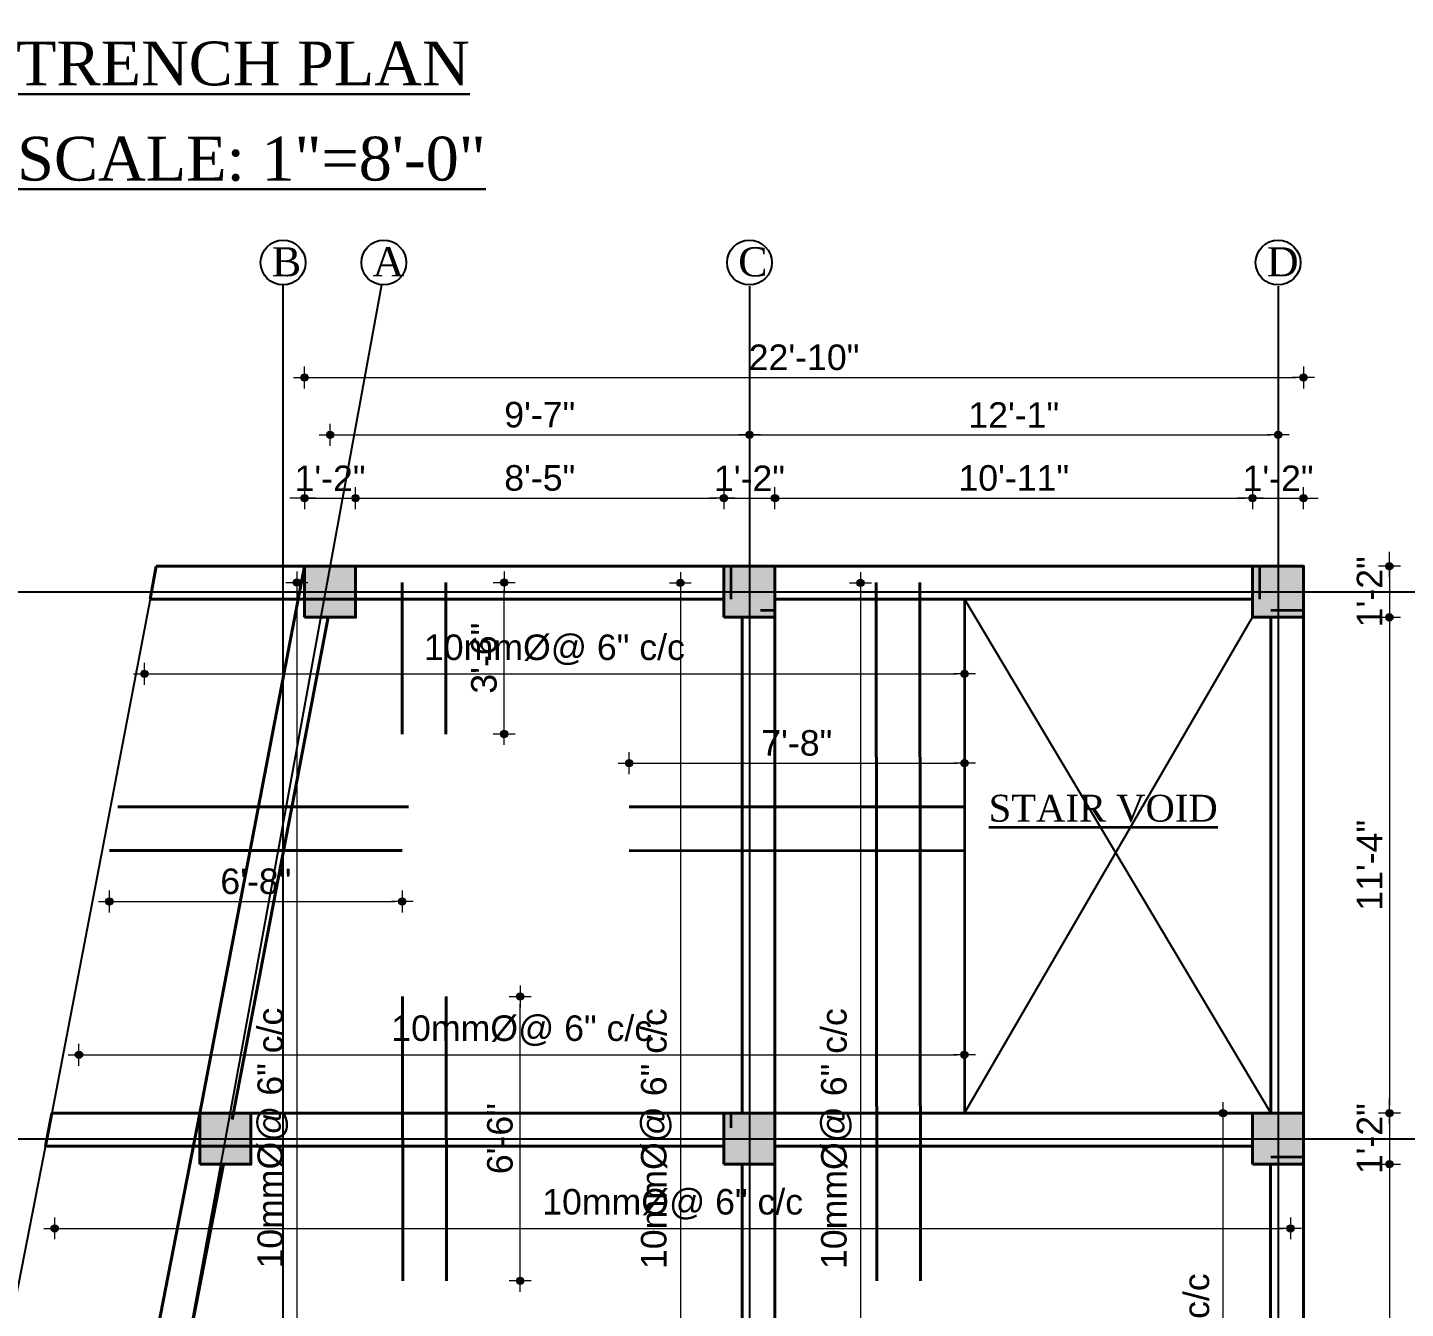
# Model space of a CAD drawing. Header units: inches. Extents: x -12073856 to 12321241, y -1226296 to 1319224.
# Drawn here: x 121138.6 to 121516.4, y 45575.6 to 45926.9 of the extents above; entities that cross this region are included whole.
import ezdxf
from ezdxf.enums import TextEntityAlignment as Align

# ---------------------------------------------------------------- set-up
doc = ezdxf.new("R2010")
doc.units = ezdxf.units.IN
doc.header["$MEASUREMENT"] = 0
doc.header["$PDMODE"] = 35
doc.linetypes.add('CONTINU', pattern=[0])
for name, color, linetype, lineweight in [('1', 7, 'Continuous', 13), ('Break Line', 125, 'CONTINU', 15), ('Column', 181, 'Continuous', 40), ('DIM_LINE', 173, 'Continuous', 20), ('Hatch', 9, 'Continuous', 9), ('ST-REINFOR', 201, 'Continuous', 40), ('Toilet', 7, 'Continuous', 25), ('WALL', 1, 'Continuous', 30), ('WALL SEC', 2, 'Continuous', 35), ('Walls', 11, 'Continuous', 35), ('Windows', 151, 'Continuous', 15)]:
    doc.layers.add(name, color=color, linetype=linetype, lineweight=lineweight)
doc.styles.add('ordinary', font='times.ttf')
doc.styles.add('ramon', font='arial.ttf')
doc.dimstyles.new('S8', dxfattribs={"dimtxt": 7, "dimasz": 2, "dimexe": 6, "dimexo": 18, "dimgap": 1.9375, "dimtad": 1, "dimdec": 1, "dimzin": 3, "dimdsep": 46, "dimlunit": 4, "dimtxsty": 'ramon', "dimblk": 'dot 2', "dimcen": 0.09375, "dimse1": 1, "dimse2": 1, "dimclrd": 1, "dimclre": 1, "dimclrt": 256, "dimadec": 0, "dimazin": 0, "dimtfac": 0.75, "dimtdec": 1, "dimtix": 1, "dimtmove": 1, "dimatfit": 3, "dimldrblk": 'DOT', "dimfxl": 1, "dimtolj": 1, "dimtzin": 0, "dimlwd": 9, "dimlwe": 9, "dimarcsym": 0})

# ---------------------------------------------------------------- blocks, each defined once
blk = doc.blocks.new('colm')
at = {"layer": 'Hatch'}
h = blk.add_hatch(color=256, dxfattribs=at)
h.dxf.hatch_style = 1
h.paths.add_polyline_path([(66705.71, 8319.73), (66705.71, 8307.73), (66717.71, 8307.73), (66717.71, 8319.73)])
at = {"layer": 'Column'}
blk.add_lwpolyline([(66705.71, 8307.73), (66717.71, 8307.73), (66717.71, 8319.73), (66705.71, 8319.73)], close=True, dxfattribs=at)
blk = doc.blocks.new('dot1')
at = {"layer": 'Hatch'}
h = blk.add_hatch(color=256, dxfattribs=at)
edge = h.paths.add_edge_path()
edge.add_arc((0, 0), 1, 0, 360)
for p, q in [((3, 0), (-3, 0)), ((0, 3), (0, -3))]:
    blk.add_line(p, q, dxfattribs=at)
blk.add_circle((0, 0), 1, dxfattribs=at)
blk = doc.blocks.new('dot 2')
at = {"layer": 'Hatch', "xscale": 0.5, "yscale": 0.5, "zscale": 0.5}
blk.add_blockref('dot1', (0, 0), dxfattribs=at)
blk = doc.blocks.new('*D1259')
at = {"layer": 'Defpoints', "color": 0, "transparency": 16777216}
for p in [(121228.5, 45797.82), (121214.5, 45779.14), (121228.5, 45779.14)]:
    blk.add_point(p, dxfattribs=at)
at = {"layer": 'Toilet', "color": 1, "lineweight": 9, "transparency": 16777216}
for p, q in [((121212.5, 45797.82), (121210.5, 45797.82)), ((121214.5, 45797.82), (121228.5, 45797.82)), ((121230.5, 45797.82), (121232.5, 45797.82))]:
    blk.add_line(p, q, dxfattribs=at)
at = {"layer": 'Toilet', "color": 1, "lineweight": 9, "transparency": 16777216, "xscale": 2, "yscale": 2, "zscale": 2}
blk.add_blockref('dot 2', (121214.5, 45797.82), dxfattribs=at)
at = {"layer": 'Toilet', "color": 1, "lineweight": 9, "transparency": 16777216, "xscale": 2, "yscale": 2, "zscale": 2, "rotation": 180}
blk.add_blockref('dot 2', (121228.5, 45797.82), dxfattribs=at)
at = {"layer": 'Toilet', "transparency": 16777216, "insert": (121221.5, 45803.27), "char_height": 7, "attachment_point": 5, "style": 'ramon'}
blk.add_mtext('\\A1;1\'-2"', dxfattribs=at)
blk = doc.blocks.new('_Dot')
at = {"color": 0, "lineweight": -2}
blk.add_line((-0.5, 0), (-1, 0), dxfattribs=at)
at = {"color": 0, "const_width": 0.5}
blk.add_lwpolyline([(-0.25, 0, 1), (0.25, 0, 1)], format="xyb", close=True, dxfattribs=at)
blk = doc.blocks.new('*D1260')
at = {"layer": 'Defpoints', "color": 0, "transparency": 16777216}
for p in [(121329.5, 45797.82), (121228.5, 45779.14), (121329.5, 45779.14)]:
    blk.add_point(p, dxfattribs=at)
at = {"layer": 'Toilet', "color": 1, "lineweight": 9, "transparency": 16777216}
blk.add_line((121230.5, 45797.82), (121327.5, 45797.82), dxfattribs=at)
at = {"layer": 'Toilet', "color": 1, "lineweight": 9, "transparency": 16777216, "xscale": 2, "yscale": 2, "zscale": 2, "rotation": 180}
blk.add_blockref('dot 2', (121228.5, 45797.82), dxfattribs=at)
at = {"layer": 'Toilet', "color": 1, "lineweight": 9, "transparency": 16777216, "xscale": 2, "yscale": 2, "zscale": 2}
blk.add_blockref('dot 2', (121329.5, 45797.82), dxfattribs=at)
at = {"layer": 'Toilet', "transparency": 16777216, "insert": (121279, 45803.33), "char_height": 7, "attachment_point": 5, "style": 'ramon'}
blk.add_mtext('\\A1;8\'-5"', dxfattribs=at)
blk = doc.blocks.new('*D1261')
at = {"layer": 'Defpoints', "color": 0, "transparency": 16777216}
for p in [(121343.5, 45797.82), (121329.5, 45779.14), (121343.5, 45779.14)]:
    blk.add_point(p, dxfattribs=at)
at = {"layer": 'Toilet', "color": 1, "lineweight": 9, "transparency": 16777216}
for p, q in [((121327.5, 45797.82), (121325.5, 45797.82)), ((121329.5, 45797.82), (121343.5, 45797.82)), ((121345.5, 45797.82), (121347.5, 45797.82))]:
    blk.add_line(p, q, dxfattribs=at)
at = {"layer": 'Toilet', "color": 1, "lineweight": 9, "transparency": 16777216, "xscale": 2, "yscale": 2, "zscale": 2}
blk.add_blockref('dot 2', (121329.5, 45797.82), dxfattribs=at)
at = {"layer": 'Toilet', "color": 1, "lineweight": 9, "transparency": 16777216, "xscale": 2, "yscale": 2, "zscale": 2, "rotation": 180}
blk.add_blockref('dot 2', (121343.5, 45797.82), dxfattribs=at)
at = {"layer": 'Toilet', "transparency": 16777216, "insert": (121336.5, 45803.27), "char_height": 7, "attachment_point": 5, "style": 'ramon'}
blk.add_mtext('\\A1;1\'-2"', dxfattribs=at)
blk = doc.blocks.new('*D1262')
at = {"layer": 'Defpoints', "color": 0, "transparency": 16777216}
for p in [(121474.44, 45797.82), (121343.5, 45779.14), (121474.44, 45779.14)]:
    blk.add_point(p, dxfattribs=at)
at = {"layer": 'Toilet', "color": 1, "lineweight": 9, "transparency": 16777216}
blk.add_line((121345.5, 45797.82), (121472.44, 45797.82), dxfattribs=at)
at = {"layer": 'Toilet', "color": 1, "lineweight": 9, "transparency": 16777216, "xscale": 2, "yscale": 2, "zscale": 2, "rotation": 180}
blk.add_blockref('dot 2', (121343.5, 45797.82), dxfattribs=at)
at = {"layer": 'Toilet', "color": 1, "lineweight": 9, "transparency": 16777216, "xscale": 2, "yscale": 2, "zscale": 2}
blk.add_blockref('dot 2', (121474.44, 45797.82), dxfattribs=at)
at = {"layer": 'Toilet', "transparency": 16777216, "insert": (121408.97, 45803.33), "char_height": 7, "attachment_point": 5, "style": 'ramon'}
blk.add_mtext('\\A1;10\'-11"', dxfattribs=at)
blk = doc.blocks.new('*D1263')
at = {"layer": 'Defpoints', "color": 0, "transparency": 16777216}
for p in [(121488.44, 45797.82), (121474.44, 45779.14), (121488.44, 45779.14)]:
    blk.add_point(p, dxfattribs=at)
at = {"layer": 'Toilet', "color": 1, "lineweight": 9, "transparency": 16777216}
for p, q in [((121472.44, 45797.82), (121470.44, 45797.82)), ((121474.44, 45797.82), (121488.44, 45797.82)), ((121490.44, 45797.82), (121492.44, 45797.82))]:
    blk.add_line(p, q, dxfattribs=at)
at = {"layer": 'Toilet', "color": 1, "lineweight": 9, "transparency": 16777216, "xscale": 2, "yscale": 2, "zscale": 2}
blk.add_blockref('dot 2', (121474.44, 45797.82), dxfattribs=at)
at = {"layer": 'Toilet', "color": 1, "lineweight": 9, "transparency": 16777216, "xscale": 2, "yscale": 2, "zscale": 2, "rotation": 180}
blk.add_blockref('dot 2', (121488.44, 45797.82), dxfattribs=at)
at = {"layer": 'Toilet', "transparency": 16777216, "insert": (121481.44, 45803.27), "char_height": 7, "attachment_point": 5, "style": 'ramon'}
blk.add_mtext('\\A1;1\'-2"', dxfattribs=at)
blk = doc.blocks.new('*D1264')
at = {"layer": 'Defpoints', "color": 0, "transparency": 16777216}
for p in [(121336.5, 45815.18), (121221.5, 45779.14), (121336.5, 45779.14)]:
    blk.add_point(p, dxfattribs=at)
at = {"layer": 'Toilet', "color": 1, "lineweight": 9, "transparency": 16777216}
blk.add_line((121223.5, 45815.18), (121334.5, 45815.18), dxfattribs=at)
at = {"layer": 'Toilet', "color": 1, "lineweight": 9, "transparency": 16777216, "xscale": 2, "yscale": 2, "zscale": 2, "rotation": 180}
blk.add_blockref('dot 2', (121221.5, 45815.18), dxfattribs=at)
at = {"layer": 'Toilet', "color": 1, "lineweight": 9, "transparency": 16777216, "xscale": 2, "yscale": 2, "zscale": 2}
blk.add_blockref('dot 2', (121336.5, 45815.18), dxfattribs=at)
at = {"layer": 'Toilet', "transparency": 16777216, "insert": (121279, 45820.69), "char_height": 7, "attachment_point": 5, "style": 'ramon'}
blk.add_mtext('\\A1;9\'-7"', dxfattribs=at)
blk = doc.blocks.new('*D1265')
at = {"layer": 'Defpoints', "color": 0, "transparency": 16777216}
for p in [(121481.44, 45815.18), (121336.5, 45779.14), (121481.44, 45779.14)]:
    blk.add_point(p, dxfattribs=at)
at = {"layer": 'Toilet', "color": 1, "lineweight": 9, "transparency": 16777216}
blk.add_line((121338.5, 45815.18), (121479.44, 45815.18), dxfattribs=at)
at = {"layer": 'Toilet', "color": 1, "lineweight": 9, "transparency": 16777216, "xscale": 2, "yscale": 2, "zscale": 2, "rotation": 180}
blk.add_blockref('dot 2', (121336.5, 45815.18), dxfattribs=at)
at = {"layer": 'Toilet', "color": 1, "lineweight": 9, "transparency": 16777216, "xscale": 2, "yscale": 2, "zscale": 2}
blk.add_blockref('dot 2', (121481.44, 45815.18), dxfattribs=at)
at = {"layer": 'Toilet', "transparency": 16777216, "insert": (121408.97, 45820.63), "char_height": 7, "attachment_point": 5, "style": 'ramon'}
blk.add_mtext('\\A1;12\'-1"', dxfattribs=at)
blk = doc.blocks.new('*D1266')
at = {"layer": 'Defpoints', "color": 0, "transparency": 16777216}
for p in [(121488.44, 45830.9), (121214.5, 45779.14), (121488.44, 45779.14)]:
    blk.add_point(p, dxfattribs=at)
at = {"layer": 'Toilet', "color": 1, "lineweight": 9, "transparency": 16777216}
blk.add_line((121216.5, 45830.9), (121486.44, 45830.9), dxfattribs=at)
at = {"layer": 'Toilet', "color": 1, "lineweight": 9, "transparency": 16777216, "xscale": 2, "yscale": 2, "zscale": 2, "rotation": 180}
blk.add_blockref('dot 2', (121214.5, 45830.9), dxfattribs=at)
at = {"layer": 'Toilet', "color": 1, "lineweight": 9, "transparency": 16777216, "xscale": 2, "yscale": 2, "zscale": 2}
blk.add_blockref('dot 2', (121488.44, 45830.9), dxfattribs=at)
at = {"layer": 'Toilet', "transparency": 16777216, "insert": (121351.47, 45836.42), "char_height": 7, "attachment_point": 5, "style": 'ramon'}
blk.add_mtext('\\A1;22\'-10"', dxfattribs=at)
blk = doc.blocks.new('*D1267')
at = {"layer": 'Defpoints', "color": 0, "transparency": 16777216}
for p in [(121488.44, 45779.14), (121488.44, 45765.14), (121511.97, 45765.14)]:
    blk.add_point(p, dxfattribs=at)
at = {"layer": 'Toilet', "color": 1, "lineweight": 9, "transparency": 16777216}
for p, q in [((121511.97, 45781.14), (121511.97, 45783.14)), ((121511.97, 45779.14), (121511.97, 45765.14)), ((121511.97, 45763.14), (121511.97, 45761.14))]:
    blk.add_line(p, q, dxfattribs=at)
at = {"layer": 'Toilet', "color": 1, "lineweight": 9, "transparency": 16777216, "xscale": 2, "yscale": 2, "zscale": 2}
for p, rotation in [((121511.97, 45779.14), 270), ((121511.97, 45765.14), 90)]:
    blk.add_blockref('dot 2', p, dxfattribs=dict(at, rotation=rotation))
at = {"layer": 'Toilet', "transparency": 16777216, "insert": (121506.52, 45772.14), "char_height": 7, "attachment_point": 5, "rotation": 90, "style": 'ramon'}
blk.add_mtext('\\A1;1\'-2"', dxfattribs=at)
blk = doc.blocks.new('*D1488')
at = {"layer": 'Defpoints', "color": 0, "transparency": 16777216}
for p in [(121488.44, 45765.14), (121488.44, 45629.14), (121511.97, 45629.14)]:
    blk.add_point(p, dxfattribs=at)
at = {"layer": 'Toilet', "color": 1, "lineweight": 9, "transparency": 16777216}
blk.add_line((121511.97, 45763.14), (121511.97, 45631.14), dxfattribs=at)
at = {"layer": 'Toilet', "color": 1, "lineweight": 9, "transparency": 16777216, "xscale": 2, "yscale": 2, "zscale": 2}
for p, rotation in [((121511.97, 45765.14), 90), ((121511.97, 45629.14), 270)]:
    blk.add_blockref('dot 2', p, dxfattribs=dict(at, rotation=rotation))
at = {"layer": 'Toilet', "transparency": 16777216, "insert": (121506.52, 45697.14), "char_height": 7, "attachment_point": 5, "rotation": 90, "style": 'ramon'}
blk.add_mtext('\\A1;11\'-4"', dxfattribs=at)
blk = doc.blocks.new('*D1489')
at = {"layer": 'Defpoints', "color": 0, "transparency": 16777216}
for p in [(121488.44, 45629.14), (121488.39, 45615.14), (121511.97, 45615.14)]:
    blk.add_point(p, dxfattribs=at)
at = {"layer": 'Toilet', "color": 1, "lineweight": 9, "transparency": 16777216}
for p, q in [((121511.97, 45631.14), (121511.97, 45633.14)), ((121511.97, 45629.14), (121511.97, 45615.14)), ((121511.97, 45613.14), (121511.97, 45611.14))]:
    blk.add_line(p, q, dxfattribs=at)
at = {"layer": 'Toilet', "color": 1, "lineweight": 9, "transparency": 16777216, "xscale": 2, "yscale": 2, "zscale": 2}
for p, rotation in [((121511.97, 45629.14), 270), ((121511.97, 45615.14), 90)]:
    blk.add_blockref('dot 2', p, dxfattribs=dict(at, rotation=rotation))
at = {"layer": 'Toilet', "transparency": 16777216, "insert": (121506.52, 45622.14), "char_height": 7, "attachment_point": 5, "rotation": 90, "style": 'ramon'}
blk.add_mtext('\\A1;1\'-2"', dxfattribs=at)
blk = doc.blocks.new('*D1268')
at = {"layer": 'Defpoints', "color": 0, "transparency": 16777216}
for p in [(121488.39, 45615.14), (121488.39, 45480), (121511.97, 45480)]:
    blk.add_point(p, dxfattribs=at)
at = {"layer": 'Toilet', "color": 1, "lineweight": 9, "transparency": 16777216}
blk.add_line((121511.97, 45613.14), (121511.97, 45482), dxfattribs=at)
at = {"layer": 'Toilet', "color": 1, "lineweight": 9, "transparency": 16777216, "xscale": 2, "yscale": 2, "zscale": 2}
for p, rotation in [((121511.97, 45615.14), 90), ((121511.97, 45480), 270)]:
    blk.add_blockref('dot 2', p, dxfattribs=dict(at, rotation=rotation))
at = {"layer": 'Toilet', "transparency": 16777216, "insert": (121506.46, 45547.57), "char_height": 7, "attachment_point": 5, "rotation": 90, "style": 'ramon'}
blk.add_mtext('\\A1;11\'-3"', dxfattribs=at)
blk = doc.blocks.new('*D1270')
at = {"layer": 'Defpoints', "color": 0, "transparency": 16777216}
for p in [(121488.39, 45622.14), (121538.01, 45622.14), (121488.39, 45473)]:
    blk.add_point(p, dxfattribs=at)
at = {"layer": 'Toilet', "color": 1, "lineweight": 9, "transparency": 16777216}
blk.add_line((121538.01, 45475), (121538.01, 45620.14), dxfattribs=at)
at = {"layer": 'Toilet', "color": 1, "lineweight": 9, "transparency": 16777216, "xscale": 2, "yscale": 2, "zscale": 2}
for p, rotation in [((121538.01, 45622.14), 90), ((121538.01, 45473), 270)]:
    blk.add_blockref('dot 2', p, dxfattribs=dict(at, rotation=rotation))
at = {"layer": 'Toilet', "transparency": 16777216, "insert": (121532.5, 45547.57), "char_height": 7, "attachment_point": 5, "rotation": 90, "style": 'ramon'}
blk.add_mtext('\\A1;12\'-5"', dxfattribs=at)
blk = doc.blocks.new('*D1271')
at = {"layer": 'Defpoints', "color": 0, "transparency": 16777216}
for p in [(121488.44, 45772.14), (121538.01, 45772.14), (121488.39, 45622.14)]:
    blk.add_point(p, dxfattribs=at)
at = {"layer": 'Toilet', "color": 1, "lineweight": 9, "transparency": 16777216}
blk.add_line((121538.01, 45624.14), (121538.01, 45770.14), dxfattribs=at)
at = {"layer": 'Toilet', "color": 1, "lineweight": 9, "transparency": 16777216, "xscale": 2, "yscale": 2, "zscale": 2}
for p, rotation in [((121538.01, 45772.14), 90), ((121538.01, 45622.14), 270)]:
    blk.add_blockref('dot 2', p, dxfattribs=dict(at, rotation=rotation))
at = {"layer": 'Toilet', "transparency": 16777216, "insert": (121532.5, 45697.14), "char_height": 7, "attachment_point": 5, "rotation": 90, "style": 'ramon'}
blk.add_mtext('\\A1;12\'-6"', dxfattribs=at)
blk = doc.blocks.new('*D1272')
at = {"layer": 'Defpoints', "color": 0, "transparency": 16777216}
for p in [(121488.44, 45779.14), (121488.44, 45466), (121556.57, 45466)]:
    blk.add_point(p, dxfattribs=at)
at = {"layer": 'Toilet', "color": 1, "lineweight": 9, "transparency": 16777216}
blk.add_line((121556.57, 45777.14), (121556.57, 45468), dxfattribs=at)
at = {"layer": 'Toilet', "color": 1, "lineweight": 9, "transparency": 16777216, "xscale": 2, "yscale": 2, "zscale": 2}
for p, rotation in [((121556.57, 45779.14), 90), ((121556.57, 45466), 270)]:
    blk.add_blockref('dot 2', p, dxfattribs=dict(at, rotation=rotation))
at = {"layer": 'Toilet', "transparency": 16777216, "insert": (121551.06, 45622.57), "char_height": 7, "attachment_point": 5, "rotation": 90, "style": 'ramon'}
blk.add_mtext('\\A1;26\'-1"', dxfattribs=at)
blk = doc.blocks.new('*D1281')
at = {"layer": 'Defpoints', "color": 0, "transparency": 16777216}
for p in [(121150.45, 45779.14), (121085.86, 45765.14), (121150.45, 45765.14)]:
    blk.add_point(p, dxfattribs=at)
at = {"layer": 'Toilet', "color": 1, "lineweight": 9, "transparency": 16777216}
for p, q in [((121085.86, 45781.14), (121085.86, 45783.14)), ((121085.86, 45779.14), (121085.86, 45765.14)), ((121085.86, 45763.14), (121085.86, 45761.14))]:
    blk.add_line(p, q, dxfattribs=at)
at = {"layer": 'Toilet', "color": 1, "lineweight": 9, "transparency": 16777216, "xscale": 2, "yscale": 2, "zscale": 2}
for p, rotation in [((121085.86, 45779.14), 270), ((121085.86, 45765.14), 90)]:
    blk.add_blockref('dot 2', p, dxfattribs=dict(at, rotation=rotation))
at = {"layer": 'Toilet', "transparency": 16777216, "insert": (121080.41, 45772.14), "char_height": 7, "attachment_point": 5, "rotation": 90, "style": 'ramon'}
blk.add_mtext('\\A1;1\'-2"', dxfattribs=at)
blk = doc.blocks.new('*D1282')
at = {"layer": 'Defpoints', "color": 0, "transparency": 16777216}
for p in [(121150.45, 45765.14), (121085.86, 45629.14), (121121.76, 45629.14)]:
    blk.add_point(p, dxfattribs=at)
at = {"layer": 'Toilet', "color": 1, "lineweight": 9, "transparency": 16777216}
blk.add_line((121085.86, 45763.14), (121085.86, 45631.14), dxfattribs=at)
at = {"layer": 'Toilet', "color": 1, "lineweight": 9, "transparency": 16777216, "xscale": 2, "yscale": 2, "zscale": 2}
for p, rotation in [((121085.86, 45765.14), 90), ((121085.86, 45629.14), 270)]:
    blk.add_blockref('dot 2', p, dxfattribs=dict(at, rotation=rotation))
at = {"layer": 'Toilet', "transparency": 16777216, "insert": (121080.41, 45697.14), "char_height": 7, "attachment_point": 5, "rotation": 90, "style": 'ramon'}
blk.add_mtext('\\A1;11\'-4"', dxfattribs=at)
blk = doc.blocks.new('*D1290')
at = {"layer": 'Defpoints', "color": 0, "transparency": 16777216}
for p in [(121061.36, 45772.14), (121150.45, 45772.14), (121121.76, 45622.14)]:
    blk.add_point(p, dxfattribs=at)
at = {"layer": 'Toilet', "color": 1, "lineweight": 9, "transparency": 16777216}
blk.add_line((121061.36, 45624.14), (121061.36, 45770.14), dxfattribs=at)
at = {"layer": 'Toilet', "color": 1, "lineweight": 9, "transparency": 16777216, "xscale": 2, "yscale": 2, "zscale": 2}
for p, rotation in [((121061.36, 45772.14), 90), ((121061.36, 45622.14), 270)]:
    blk.add_blockref('dot 2', p, dxfattribs=dict(at, rotation=rotation))
at = {"layer": 'Toilet', "transparency": 16777216, "insert": (121055.84, 45697.14), "char_height": 7, "attachment_point": 5, "rotation": 90, "style": 'ramon'}
blk.add_mtext('\\A1;12\'-6"', dxfattribs=at)
blk = doc.blocks.new('*D1291')
at = {"layer": 'Defpoints', "color": 0, "transparency": 16777216}
for p in [(121041.27, 45779.14), (121150.45, 45779.14), (121101.22, 45509.73)]:
    blk.add_point(p, dxfattribs=at)
at = {"layer": 'Toilet', "color": 1, "lineweight": 9, "transparency": 16777216}
blk.add_line((121041.27, 45511.73), (121041.27, 45777.14), dxfattribs=at)
at = {"layer": 'Toilet', "color": 1, "lineweight": 9, "transparency": 16777216, "xscale": 2, "yscale": 2, "zscale": 2}
for p, rotation in [((121041.27, 45779.14), 90), ((121041.27, 45509.73), 270)]:
    blk.add_blockref('dot 2', p, dxfattribs=dict(at, rotation=rotation))
at = {"layer": 'Toilet', "transparency": 16777216, "insert": (121035.76, 45644.44), "char_height": 7, "attachment_point": 5, "rotation": 90, "style": 'ramon'}
blk.add_mtext('\\A1;22\'-5"', dxfattribs=at)
blk = doc.blocks.new('*D1490')
at = {"layer": 'Defpoints', "color": 0, "transparency": 16777216}
for p in [(121160.99, 45701.2), (121241.31, 45701.18), (121241.31, 45687.18)]:
    blk.add_point(p, dxfattribs=at)
at = {"layer": 'Toilet', "color": 1, "lineweight": 9, "transparency": 16777216}
blk.add_line((121162.99, 45687.18), (121239.31, 45687.18), dxfattribs=at)
at = {"layer": 'Toilet', "color": 1, "lineweight": 9, "transparency": 16777216, "xscale": 2, "yscale": 2, "zscale": 2, "rotation": 180}
blk.add_blockref('dot 2', (121160.99, 45687.18), dxfattribs=at)
at = {"layer": 'Toilet', "color": 1, "lineweight": 9, "transparency": 16777216, "xscale": 2, "yscale": 2, "zscale": 2}
blk.add_blockref('dot 2', (121241.31, 45687.18), dxfattribs=at)
at = {"layer": 'Toilet', "transparency": 16777216, "insert": (121201.15, 45692.7), "char_height": 7, "attachment_point": 5, "style": 'ramon'}
blk.add_mtext('\\A1;6\'-8"', dxfattribs=at)
blk = doc.blocks.new('*D1293')
at = {"layer": 'Defpoints', "color": 0, "transparency": 16777216}
for p in [(121253.24, 45774.71), (121269.24, 45774.71), (121253.28, 45733.14)]:
    blk.add_point(p, dxfattribs=at)
at = {"layer": 'Toilet', "color": 1, "lineweight": 9, "transparency": 16777216}
blk.add_line((121269.24, 45735.14), (121269.24, 45772.71), dxfattribs=at)
at = {"layer": 'Toilet', "color": 1, "lineweight": 9, "transparency": 16777216, "xscale": 2, "yscale": 2, "zscale": 2}
for p, rotation in [((121269.24, 45774.71), 90), ((121269.24, 45733.14), 270)]:
    blk.add_blockref('dot 2', p, dxfattribs=dict(at, rotation=rotation))
at = {"layer": 'Toilet', "transparency": 16777216, "insert": (121263.73, 45753.93), "char_height": 7, "attachment_point": 5, "rotation": 90, "style": 'ramon'}
blk.add_mtext('\\A1;3\'-6"', dxfattribs=at)
blk = doc.blocks.new('*D1491')
at = {"layer": 'Defpoints', "color": 0, "transparency": 16777216}
for p in [(121395.44, 45725.14), (121303.5, 45713.16), (121395.44, 45713.13)]:
    blk.add_point(p, dxfattribs=at)
at = {"layer": 'Toilet', "color": 1, "lineweight": 9, "transparency": 16777216}
blk.add_line((121305.5, 45725.14), (121393.44, 45725.14), dxfattribs=at)
at = {"layer": 'Toilet', "color": 1, "lineweight": 9, "transparency": 16777216, "xscale": 2, "yscale": 2, "zscale": 2, "rotation": 180}
blk.add_blockref('dot 2', (121303.5, 45725.14), dxfattribs=at)
at = {"layer": 'Toilet', "color": 1, "lineweight": 9, "transparency": 16777216, "xscale": 2, "yscale": 2, "zscale": 2}
blk.add_blockref('dot 2', (121395.44, 45725.14), dxfattribs=at)
at = {"layer": 'Toilet', "transparency": 16777216, "insert": (121349.47, 45730.65), "char_height": 7, "attachment_point": 5, "style": 'ramon'}
blk.add_mtext('\\A1;7\'-8"', dxfattribs=at)
blk = doc.blocks.new('*D1294')
at = {"layer": 'Defpoints', "color": 0, "transparency": 16777216}
for p in [(121253.45, 45661.14), (121273.62, 45661.14), (121253.45, 45583.15)]:
    blk.add_point(p, dxfattribs=at)
at = {"layer": 'Toilet', "color": 1, "lineweight": 9, "transparency": 16777216}
blk.add_line((121273.62, 45585.15), (121273.62, 45659.14), dxfattribs=at)
at = {"layer": 'Toilet', "color": 1, "lineweight": 9, "transparency": 16777216, "xscale": 2, "yscale": 2, "zscale": 2}
for p, rotation in [((121273.62, 45661.14), 90), ((121273.62, 45583.15), 270)]:
    blk.add_blockref('dot 2', p, dxfattribs=dict(at, rotation=rotation))
at = {"layer": 'Toilet', "transparency": 16777216, "insert": (121268.11, 45622.15), "char_height": 7, "attachment_point": 5, "rotation": 90, "style": 'ramon'}
blk.add_mtext('\\A1;6\'-6"', dxfattribs=at)
blk = doc.blocks.new('*D1297')
at = {"layer": 'Defpoints', "color": 0, "transparency": 16777216}
for p in [(123920.36, 45637.44), (123937.7, 45637.44), (121383.39, 45598.44)]:
    blk.add_point(p, dxfattribs=at)
at = {"layer": 'Toilet', "color": 1, "lineweight": 9, "transparency": 16777216}
blk.add_line((123937.7, 45600.44), (123937.7, 45635.44), dxfattribs=at)
at = {"layer": 'Toilet', "color": 1, "lineweight": 9, "transparency": 16777216, "xscale": 2, "yscale": 2, "zscale": 2}
for p, rotation in [((123937.7, 45637.44), 90), ((123937.7, 45598.44), 270)]:
    blk.add_blockref('dot 2', p, dxfattribs=dict(at, rotation=rotation))
at = {"layer": 'Toilet', "transparency": 16777216, "insert": (123932.18, 45617.94), "char_height": 7, "attachment_point": 5, "rotation": 90, "style": 'ramon'}
blk.add_mtext('\\A1;3\'-3"', dxfattribs=at)
blk = doc.blocks.new('*D1298')
at = {"layer": 'Defpoints', "color": 0, "transparency": 16777216}
for p in [(121230.16, 45774.71), (121212.4, 45469.89), (121218.46, 45469.89)]:
    blk.add_point(p, dxfattribs=at)
at = {"layer": 'DIM_LINE', "color": 1, "lineweight": 9, "transparency": 16777216}
blk.add_line((121212.4, 45772.71), (121212.4, 45471.89), dxfattribs=at)
at = {"layer": 'DIM_LINE', "color": 1, "lineweight": 9, "transparency": 16777216, "xscale": 2, "yscale": 2, "zscale": 2}
for p, rotation in [((121212.4, 45774.71), 90), ((121212.4, 45469.89), 270)]:
    blk.add_blockref('dot 2', p, dxfattribs=dict(at, rotation=rotation))
at = {"layer": 'DIM_LINE', "transparency": 16777216, "insert": (121205.8, 45622.3), "char_height": 7, "attachment_point": 5, "rotation": 90, "style": 'ramon'}
blk.add_mtext('\\A1;10mm%%C@ 6" c/c', dxfattribs=at)
blk = doc.blocks.new('*D1299')
at = {"layer": 'Defpoints', "color": 0, "transparency": 16777216}
for p in [(121384.7, 45774.57), (121366.94, 45469.75), (121373, 45469.75)]:
    blk.add_point(p, dxfattribs=at)
at = {"layer": 'DIM_LINE', "color": 1, "lineweight": 9, "transparency": 16777216}
blk.add_line((121366.94, 45772.57), (121366.94, 45471.75), dxfattribs=at)
at = {"layer": 'DIM_LINE', "color": 1, "lineweight": 9, "transparency": 16777216, "xscale": 2, "yscale": 2, "zscale": 2}
for p, rotation in [((121366.94, 45774.57), 90), ((121366.94, 45469.75), 270)]:
    blk.add_blockref('dot 2', p, dxfattribs=dict(at, rotation=rotation))
at = {"layer": 'DIM_LINE', "transparency": 16777216, "insert": (121360.34, 45622.16), "char_height": 7, "attachment_point": 5, "rotation": 90, "style": 'ramon'}
blk.add_mtext('\\A1;10mm%%C@ 6" c/c', dxfattribs=at)
blk = doc.blocks.new('*D1300')
at = {"layer": 'Defpoints', "color": 0, "transparency": 16777216}
for p in [(121488.44, 45629.14), (121466.34, 45469.75), (121472.4, 45469.75)]:
    blk.add_point(p, dxfattribs=at)
at = {"layer": 'DIM_LINE', "color": 1, "lineweight": 9, "transparency": 16777216}
blk.add_line((121466.34, 45627.14), (121466.34, 45471.75), dxfattribs=at)
at = {"layer": 'DIM_LINE', "color": 1, "lineweight": 9, "transparency": 16777216, "xscale": 2, "yscale": 2, "zscale": 2}
for p, rotation in [((121466.34, 45629.14), 90), ((121466.34, 45469.75), 270)]:
    blk.add_blockref('dot 2', p, dxfattribs=dict(at, rotation=rotation))
at = {"layer": 'DIM_LINE', "transparency": 16777216, "insert": (121459.74, 45549.45), "char_height": 7, "attachment_point": 5, "rotation": 90, "style": 'ramon'}
blk.add_mtext('\\A1;10mm%%C@ 6" c/c', dxfattribs=at)
blk = doc.blocks.new('*D1301')
at = {"layer": 'Defpoints', "color": 0, "transparency": 16777216}
for p in [(121335.32, 45774.57), (121317.56, 45469.75), (121323.62, 45469.75)]:
    blk.add_point(p, dxfattribs=at)
at = {"layer": 'DIM_LINE', "color": 1, "lineweight": 9, "transparency": 16777216}
blk.add_line((121317.56, 45772.57), (121317.56, 45471.75), dxfattribs=at)
at = {"layer": 'DIM_LINE', "color": 1, "lineweight": 9, "transparency": 16777216, "xscale": 2, "yscale": 2, "zscale": 2}
for p, rotation in [((121317.56, 45774.57), 90), ((121317.56, 45469.75), 270)]:
    blk.add_blockref('dot 2', p, dxfattribs=dict(at, rotation=rotation))
at = {"layer": 'DIM_LINE', "transparency": 16777216, "insert": (121310.96, 45622.16), "char_height": 7, "attachment_point": 5, "rotation": 90, "style": 'ramon'}
blk.add_mtext('\\A1;10mm%%C@ 6" c/c', dxfattribs=at)
blk = doc.blocks.new('*D1302')
at = {"layer": 'Defpoints', "color": 0, "transparency": 16777216}
for p in [(121146, 45597.55), (121484.87, 45597.55), (121484.87, 45597.47)]:
    blk.add_point(p, dxfattribs=at)
at = {"layer": 'DIM_LINE', "color": 1, "lineweight": 9, "transparency": 16777216}
blk.add_line((121148, 45597.55), (121482.87, 45597.55), dxfattribs=at)
at = {"layer": 'DIM_LINE', "color": 1, "lineweight": 9, "transparency": 16777216, "xscale": 2, "yscale": 2, "zscale": 2, "rotation": 180}
blk.add_blockref('dot 2', (121146, 45597.55), dxfattribs=at)
at = {"layer": 'DIM_LINE', "color": 1, "lineweight": 9, "transparency": 16777216, "xscale": 2, "yscale": 2, "zscale": 2}
blk.add_blockref('dot 2', (121484.87, 45597.55), dxfattribs=at)
at = {"layer": 'DIM_LINE', "transparency": 16777216, "insert": (121315.44, 45604.15), "char_height": 7, "attachment_point": 5, "style": 'ramon'}
blk.add_mtext('\\A1;10mm%%C@ 6" c/c', dxfattribs=at)
blk = doc.blocks.new('*D1304')
at = {"layer": 'Defpoints', "color": 0, "transparency": 16777216}
for p in [(121152.66, 45645.17), (121395.44, 45645.17), (121395.44, 45645.09)]:
    blk.add_point(p, dxfattribs=at)
at = {"layer": 'DIM_LINE', "color": 1, "lineweight": 9, "transparency": 16777216}
blk.add_line((121154.66, 45645.17), (121393.44, 45645.17), dxfattribs=at)
at = {"layer": 'DIM_LINE', "color": 1, "lineweight": 9, "transparency": 16777216, "xscale": 2, "yscale": 2, "zscale": 2, "rotation": 180}
blk.add_blockref('dot 2', (121152.66, 45645.17), dxfattribs=at)
at = {"layer": 'DIM_LINE', "color": 1, "lineweight": 9, "transparency": 16777216, "xscale": 2, "yscale": 2, "zscale": 2}
blk.add_blockref('dot 2', (121395.44, 45645.17), dxfattribs=at)
at = {"layer": 'DIM_LINE', "transparency": 16777216, "insert": (121274.05, 45651.76), "char_height": 7, "attachment_point": 5, "style": 'ramon'}
blk.add_mtext('\\A1;10mm%%C@ 6" c/c', dxfattribs=at)
blk = doc.blocks.new('*D1305')
at = {"layer": 'Defpoints', "color": 0, "transparency": 16777216}
for p in [(121170.6, 45749.64), (121395.44, 45749.64), (121395.44, 45749.56)]:
    blk.add_point(p, dxfattribs=at)
at = {"layer": 'DIM_LINE', "color": 1, "lineweight": 9, "transparency": 16777216}
blk.add_line((121172.6, 45749.64), (121393.44, 45749.64), dxfattribs=at)
at = {"layer": 'DIM_LINE', "color": 1, "lineweight": 9, "transparency": 16777216, "xscale": 2, "yscale": 2, "zscale": 2, "rotation": 180}
blk.add_blockref('dot 2', (121170.6, 45749.64), dxfattribs=at)
at = {"layer": 'DIM_LINE', "color": 1, "lineweight": 9, "transparency": 16777216, "xscale": 2, "yscale": 2, "zscale": 2}
blk.add_blockref('dot 2', (121395.44, 45749.64), dxfattribs=at)
at = {"layer": 'DIM_LINE', "transparency": 16777216, "insert": (121283.02, 45756.23), "char_height": 7, "attachment_point": 5, "style": 'ramon'}
blk.add_mtext('\\A1;10mm%%C@ 6" c/c', dxfattribs=at)
blk = doc.blocks.new('*D1495')
at = {"layer": 'Defpoints', "color": 0, "transparency": 16777216}
for p in [(121140.44, 46358.45), (121140.44, 46337.8), (121056.44, 19668.43)]:
    blk.add_point(p, dxfattribs=at)
at = {"layer": 'Toilet', "color": 1, "lineweight": 9, "transparency": 16777216}
blk.add_line((121058.44, 46358.45), (121138.44, 46358.45), dxfattribs=at)
at = {"layer": 'Toilet', "color": 1, "lineweight": 9, "transparency": 16777216, "xscale": 2, "yscale": 2, "zscale": 2, "rotation": 180}
blk.add_blockref('dot 2', (121056.44, 46358.45), dxfattribs=at)
at = {"layer": 'Toilet', "color": 1, "lineweight": 9, "transparency": 16777216, "xscale": 2, "yscale": 2, "zscale": 2}
blk.add_blockref('dot 2', (121140.44, 46358.45), dxfattribs=at)
at = {"layer": 'Toilet', "transparency": 16777216, "insert": (121098.44, 46363.96), "char_height": 7, "attachment_point": 5, "style": 'ramon'}
blk.add_mtext('\\A1;7\'-0"', dxfattribs=at)
blk = doc.blocks.new('*D1505')
at = {"layer": 'Defpoints', "color": 0, "transparency": 16777216}
for p in [(121261.44, 45983.66), (121281.33, 19314.29), (121261.44, 19287.64)]:
    blk.add_point(p, dxfattribs=at)
at = {"layer": 'Toilet', "color": 1, "lineweight": 9, "transparency": 16777216}
for p, q in [((121259.44, 19287.64), (121257.44, 19287.64)), ((121281.33, 19287.64), (121261.44, 19287.64)), ((121283.33, 19287.64), (121285.33, 19287.64))]:
    blk.add_line(p, q, dxfattribs=at)
at = {"layer": 'Toilet', "color": 1, "lineweight": 9, "transparency": 16777216, "xscale": 2, "yscale": 2, "zscale": 2}
blk.add_blockref('dot 2', (121261.44, 19287.64), dxfattribs=at)
at = {"layer": 'Toilet', "color": 1, "lineweight": 9, "transparency": 16777216, "xscale": 2, "yscale": 2, "zscale": 2, "rotation": 180}
blk.add_blockref('dot 2', (121281.33, 19287.64), dxfattribs=at)
at = {"layer": 'Toilet', "transparency": 16777216, "insert": (121271.39, 19293.15), "char_height": 7, "attachment_point": 5, "style": 'ramon'}
blk.add_mtext('\\A1;1\'-8"', dxfattribs=at)

msp = doc.modelspace()

# ---------------------------------------------------------------- linework, layer by layer
for p, q in [((121235.6, 45856.33), (121151.66, 45396.94)), ((121208.56, 45856.29), (121208.56, 45401.88)), ((121336.5, 45855.95), (121336.5, 45401.89)), ((121481.44, 45855.95), (121481.44, 45401.35)), ((121395.44, 45770.14), (121479.44, 45629.14)), ((121395.44, 45629.14), (121474.44, 45765.14))]:
    msp.add_line(p, q)
at = {"layer": 'Break Line'}
msp.add_line((121339.5, 45629.14), (121343.5, 45629.14), dxfattribs=at)
at = {"layer": 'Column', "color": 1}
for p, q in [((121172.14, 45770.14), (121173.86, 45779.14)), ((121173.86, 45779.14), (121329.5, 45779.14)), ((121214.5, 45779.14), (121185.81, 45629.14)), ((121343.5, 45779.14), (121488.44, 45779.14)), ((121488.44, 45779.14), (121488.44, 45629.14)), ((121172.14, 45770.14), (121329.5, 45770.14)), ((121343.5, 45770.14), (121474.44, 45770.14)), ((121220.98, 45765.14), (121194.65, 45627.45)), ((121334.5, 45765.14), (121334.47, 45629.14)), ((121343.5, 45765.14), (121343.43, 45425)), ((121479.44, 45765.14), (121479.44, 45629.14)), ((121143.45, 45620.14), (121145.18, 45629.14)), ((121145.18, 45629.14), (121474.39, 45629.14)), ((121185.81, 45629.14), (121165.27, 45523.73)), ((121143.45, 45620.14), (121329.44, 45620.14)), ((121343.44, 45620.14), (121474.39, 45620.14)), ((121192.25, 45615.14), (121174.1, 45522.01)), ((121334.47, 45615.14), (121334.43, 45425)), ((121479.39, 45615.14), (121479.39, 45425)), ((121488.39, 45615.14), (121488.39, 45425))]:
    msp.add_line(p, q, dxfattribs=at)
at = {"layer": 'ST-REINFOR'}
for p, q in [((121241.24, 45774.7), (121241.28, 45733.13)), ((121253.24, 45774.71), (121253.28, 45733.14)), ((121371.2, 45774.7), (121371.39, 45583.13)), ((121383.2, 45774.71), (121383.39, 45583.14)), ((121163.29, 45713.2), (121242.99, 45713.18)), ((121303.5, 45713.16), (121395.44, 45713.13)), ((121160.99, 45701.2), (121241.31, 45701.18)), ((121303.5, 45701.16), (121395.44, 45701.13)), ((121241.35, 45661.14), (121241.45, 45583.13)), ((121253.35, 45661.16), (121253.45, 45583.15))]:
    msp.add_line(p, q, dxfattribs=at)
at = {"layer": 'Toilet'}
for p, q in [((121021.69, 45772.14), (121570.44, 45772.14)), ((121021.69, 45622.14), (121570.44, 45622.14))]:
    msp.add_line(p, q, dxfattribs=at)
for centre in [(121208.62, 45862.44), (121236.24, 45862.44), (121336.5, 45862.44), (121481.44, 45862.44)]:
    msp.add_circle(centre, 6.15, dxfattribs=at)
at = {"layer": 'Walls'}
for p, q in [((121331.5, 45770.14), (121331.5, 45779.14)), ((121343.5, 45770.14), (121343.5, 45779.14)), ((121476.44, 45770.14), (121476.44, 45779.14)), ((121339.5, 45767.14), (121343.5, 45767.14)), ((121395.44, 45770.14), (121395.44, 45668.14)), ((121395.44, 45770.14), (121395.44, 45629.14)), ((121479.44, 45767.14), (121488.44, 45767.14)), ((121331.5, 45625.14), (121331.5, 45629.14)), ((121343.5, 45625.14), (121343.5, 45629.14)), ((121479.44, 45629.14), (121488.44, 45629.14)), ((121479.44, 45617.14), (121488.44, 45617.14))]:
    msp.add_line(p, q, dxfattribs=at)
at = {"layer": 'Windows', "color": 1, "lineweight": -2}
for p, q in [((121172.14, 45770.14), (121145.18, 45629.14)), ((121145.18, 45629.14), (121120.04, 45500.15))]:
    msp.add_line(p, q, dxfattribs=at)

# ---------------------------------------------------------------- block references
at = {"layer": 'Column', "xscale": 1.166666666671517, "yscale": 1.166666666671517, "zscale": 1.166666666668081}
for p in [(43391.17, 36072.79), (43651.12, 36072.79), (43362.49, 35922.79), (43506.12, 35922.79), (43651.07, 35922.79)]:
    msp.add_blockref('colm', p, dxfattribs=at)
at = {"layer": 'Toilet', "xscale": 1.166666666671517, "yscale": 1.166666666671517, "zscale": 1.166666666668081}
msp.add_blockref('colm', (43506.17, 36072.79), dxfattribs=at)

# ---------------------------------------------------------------- texts
at = {"layer": '1', "char_height": 8, "width": 20.1234, "attachment_point": 1, "style": 'ordinary'}
for s, insert in [('B', (121205.53, 45866.65)), ('A', (121233.15, 45866.65)), ('C', (121333.41, 45866.65)), ('D', (121478.35, 45866.65))]:
    msp.add_mtext(s, dxfattribs=dict(at, insert=insert))
at = {"layer": 'WALL', "style": 'ordinary'}
for s, p in [('%%UTRENCH PLAN', (121197.61, 45917.06)), ('%%USCALE: 1"=8\'-0"', (121199.96, 45890.94))]:
    msp.add_text(s, height=12, dxfattribs=at).set_placement(p, align=Align.MIDDLE_CENTER)
at = {"layer": 'WALL SEC', "color": 0, "style": 'ordinary'}
msp.add_text('%%USTAIR VOID', height=7.3728, dxfattribs=at).set_placement((121433.49, 45712.79), align=Align.MIDDLE_CENTER)

# ---------------------------------------------------------------- dimensions: what is measured, and where the dimension line sits
at = {"layer": 'DIM_LINE'}
for base, p1, p2, picture, middle in [((121212.4, 45469.89), (121230.16, 45774.71), (121218.46, 45469.89), '*D1298', (121205.8, 45622.3)), ((121317.56, 45469.75), (121335.32, 45774.57), (121323.62, 45469.75), '*D1301', (121310.96, 45622.16)), ((121366.94, 45469.75), (121384.7, 45774.57), (121373, 45469.75), '*D1299', (121360.34, 45622.16)), ((121466.34, 45469.75), (121488.44, 45629.14), (121472.4, 45469.75), '*D1300', (121459.74, 45549.45))]:
    dim = msp.add_linear_dim(base=base, p1=p1, p2=p2, angle=90, text='10mm%%C@ 6" c/c', dimstyle='S8', dxfattribs=at)
    dim.commit()
    dim.dimension.update_dxf_attribs({"geometry": picture, "text_midpoint": middle})
for base, p1, p2, picture, middle in [((121395.44, 45749.64), (121170.6, 45749.64), (121395.44, 45749.56), '*D1305', (121283.02, 45756.23)), ((121395.44, 45645.17), (121152.66, 45645.17), (121395.44, 45645.09), '*D1304', (121274.05, 45651.76)), ((121484.87, 45597.55), (121146, 45597.55), (121484.87, 45597.47), '*D1302', (121315.44, 45604.15))]:
    dim = msp.add_linear_dim(base=base, p1=p1, p2=p2, text='10mm%%C@ 6" c/c', dimstyle='S8', dxfattribs=at)
    dim.commit()
    dim.dimension.update_dxf_attribs({"geometry": picture, "text_midpoint": middle})
at = {"layer": 'Toilet'}
for base, p1, p2, picture, middle in [((121140.44, 46358.45), (121056.44, 19668.43), (121140.44, 46337.8), '*D1495', (121098.44, 46363.96)), ((121261.44, 19287.64), (121281.33, 19314.29), (121261.44, 45983.66), '*D1505', (121271.39, 19293.15)), ((121488.44, 45830.9), (121214.5, 45779.14), (121488.44, 45779.14), '*D1266', (121351.47, 45836.42)), ((121336.5, 45815.18), (121221.5, 45779.14), (121336.5, 45779.14), '*D1264', (121279, 45820.69)), ((121481.44, 45815.18), (121336.5, 45779.14), (121481.44, 45779.14), '*D1265', (121408.97, 45820.63)), ((121228.5, 45797.82), (121214.5, 45779.14), (121228.5, 45779.14), '*D1259', (121221.5, 45803.27)), ((121329.5, 45797.82), (121228.5, 45779.14), (121329.5, 45779.14), '*D1260', (121279, 45803.33)), ((121343.5, 45797.82), (121329.5, 45779.14), (121343.5, 45779.14), '*D1261', (121336.5, 45803.27)), ((121474.44, 45797.82), (121343.5, 45779.14), (121474.44, 45779.14), '*D1262', (121408.97, 45803.33)), ((121488.44, 45797.82), (121474.44, 45779.14), (121488.44, 45779.14), '*D1263', (121481.44, 45803.27)), ((121395.44, 45725.14), (121303.5, 45713.16), (121395.44, 45713.13), '*D1491', (121349.47, 45730.65))]:
    dim = msp.add_linear_dim(base=base, p1=p1, p2=p2, dimstyle='S8', override={"dimfxl": 2, "dimfxlon": 1, "dimarcsym": 1}, dxfattribs=at)
    dim.commit()
    dim.dimension.update_dxf_attribs({"geometry": picture, "text_midpoint": middle})
for base, p1, p2, picture, middle in [((121085.86, 45765.14), (121150.45, 45779.14), (121150.45, 45765.14), '*D1281', (121080.41, 45772.14)), ((121511.97, 45765.14), (121488.44, 45779.14), (121488.44, 45765.14), '*D1267', (121506.52, 45772.14)), ((121556.57, 45466), (121488.44, 45779.14), (121488.44, 45466), '*D1272', (121551.06, 45622.57)), ((121061.36, 45772.14), (121121.76, 45622.14), (121150.45, 45772.14), '*D1290', (121055.84, 45697.14)), ((121538.01, 45772.14), (121488.39, 45622.14), (121488.44, 45772.14), '*D1271', (121532.5, 45697.14)), ((121085.86, 45629.14), (121150.45, 45765.14), (121121.76, 45629.14), '*D1282', (121080.41, 45697.14)), ((121511.97, 45629.14), (121488.44, 45765.14), (121488.44, 45629.14), '*D1488', (121506.52, 45697.14)), ((121273.62, 45661.14), (121253.45, 45583.15), (121253.45, 45661.14), '*D1294', (121268.11, 45622.15)), ((123937.7, 45637.44), (121383.39, 45598.44), (123920.36, 45637.44), '*D1297', (123932.18, 45617.94)), ((121511.97, 45615.14), (121488.44, 45629.14), (121488.39, 45615.14), '*D1489', (121506.52, 45622.14)), ((121538.01, 45622.14), (121488.39, 45473), (121488.39, 45622.14), '*D1270', (121532.5, 45547.57)), ((121511.97, 45480), (121488.39, 45615.14), (121488.39, 45480), '*D1268', (121506.46, 45547.57))]:
    dim = msp.add_linear_dim(base=base, p1=p1, p2=p2, angle=90, dimstyle='S8', override={"dimfxl": 2, "dimfxlon": 1, "dimarcsym": 1}, dxfattribs=at)
    dim.commit()
    dim.dimension.update_dxf_attribs({"geometry": picture, "text_midpoint": middle})
for base, p1, p2, text, picture, middle in [((121041.27, 45779.14), (121101.22, 45509.73), (121150.45, 45779.14), '22\'-5"', '*D1291', (121035.76, 45644.44)), ((121269.24, 45774.71), (121253.28, 45733.14), (121253.24, 45774.71), '3\'-6"', '*D1293', (121263.73, 45753.93))]:
    dim = msp.add_linear_dim(base=base, p1=p1, p2=p2, angle=90, text=text, dimstyle='S8', override={"dimfxl": 2, "dimfxlon": 1, "dimarcsym": 1}, dxfattribs=at)
    dim.commit()
    dim.dimension.update_dxf_attribs({"geometry": picture, "text_midpoint": middle})
dim = msp.add_linear_dim(base=(121241.31, 45687.18), p1=(121160.99, 45701.2), p2=(121241.31, 45701.18), text='6\'-8"', dimstyle='S8', override={"dimfxl": 2, "dimfxlon": 1, "dimarcsym": 1}, dxfattribs=at)
dim.commit()
dim.dimension.update_dxf_attribs({"geometry": '*D1490', "text_midpoint": (121201.15, 45692.7)})

doc.saveas('drawing.dxf')
